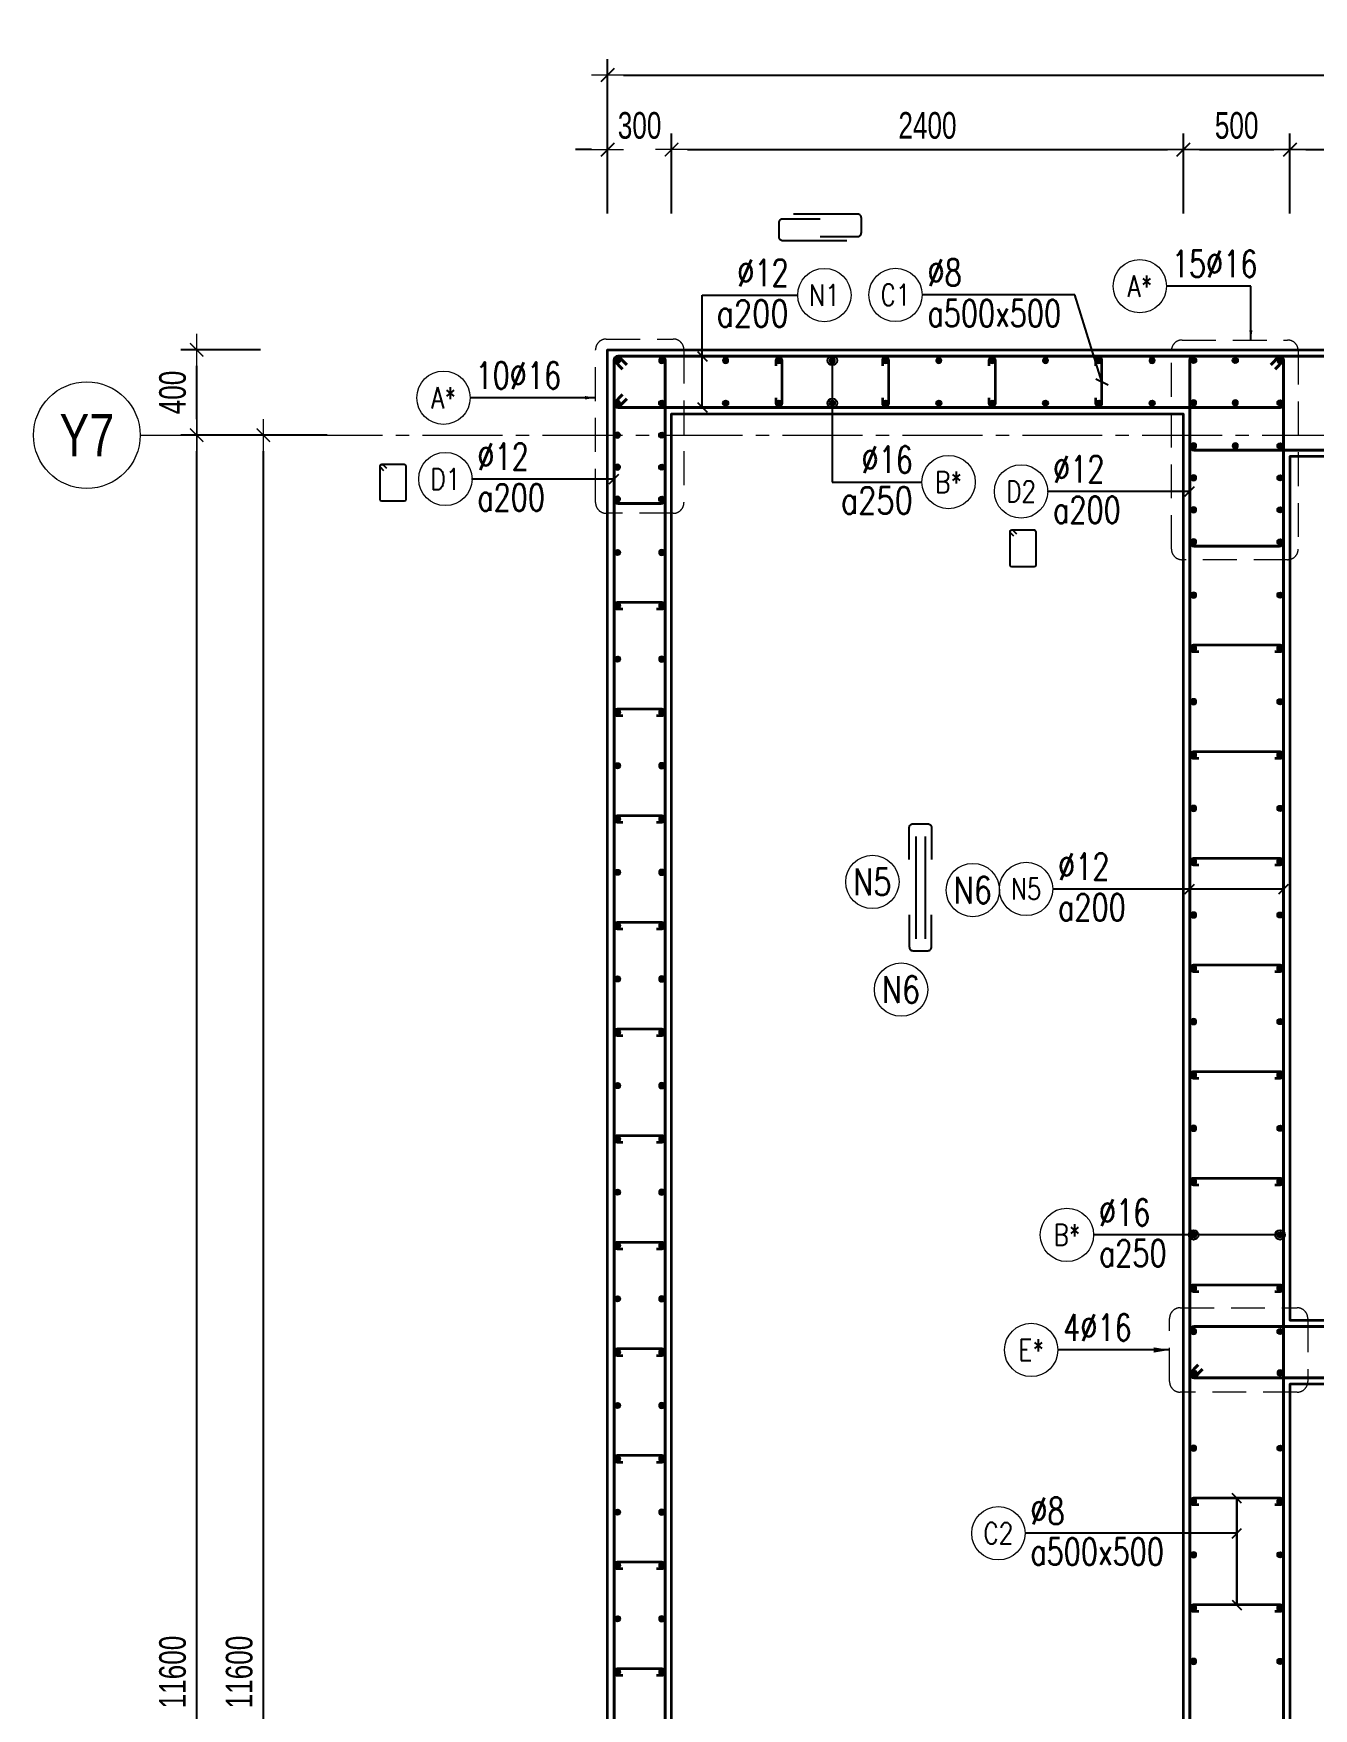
# Model space of a CAD drawing. Header units: millimetres. Extents: x 931337 to 1117500, y 19732 to 157199.
# Drawn here: x 989428 to 995431, y 142091 to 149946 of the extents above; entities that cross this region are included whole.
import ezdxf
from ezdxf.enums import TextEntityAlignment as Align

# ---------------------------------------------------------------- set-up
doc = ezdxf.new("R2010")
doc.units = ezdxf.units.MM
doc.header["$MEASUREMENT"] = 0
for name, pattern in [('HIDDEN', [9.525, 6.35, -3.175]), ('HIDDEN2', [4.7625, 3.175, -1.5875]), ('OF_Grid_1$0$CENTER2', [1.125, 0.75, -0.125, 0.125, -0.125])]:
    doc.linetypes.add(name, pattern=pattern)
doc.layers.get('0').update_dxf_attribs({"lineweight": 20})
doc.layers.get('Defpoints').update_dxf_attribs({"color": 151, "lineweight": 9})
for name, color, linetype in [('Hidden', 9, 'HIDDEN'), ('Leader', 6, 'Continuous'), ('Ligature', 1, 'Continuous')]:
    doc.layers.add(name, color=color, linetype=linetype)
for name, color, linetype, lineweight in [('KC-LEADER', 153, 'Continuous', 18), ('KC-THEP', 6, 'Continuous', 40), ('NDC_S_DIM', 1, 'Continuous', 15), ('NDC_S_HIDDEN', 8, 'HIDDEN2', 13), ('NDC_S_LEADER', 1, 'Continuous', 15), ('NDC_S_REBAR', 4, 'Continuous', 35), ('NDC_S_STIRRUP', 4, 'Continuous', 40), ('NDC_S_VN TEXT', 7, 'Continuous', 20), ('NDC_S_WALL', 6, 'Continuous', 35), ('OF_Grid_1$0$NDC_S_AXIS', 5, 'OF_Grid_1$0$CENTER2', 13), ('OF_Grid_1$0$NDC_S_SYMBOL', 1, 'Continuous', 15), ('OF_Grid_1$0$NDC_S_TEXT SYMBOL', 7, 'Continuous', 20)]:
    doc.layers.add(name, color=color, linetype=linetype, lineweight=lineweight)
doc.styles.add('NDC_ARIAL', font='arial.ttf', dxfattribs={"width": 0.85})
doc.styles.add('NDC_DIM', font='', dxfattribs={"width": 0.75})
doc.styles.add('NDC_EN TXT', font='romans.shx', dxfattribs={"width": 0.8})
doc.styles.add('OF_Grid_1$0$NDC_ANNO', font='', dxfattribs={"width": 0.8})
doc.styles.get('NDC_DIM').set_extended_font_data('Dotum')
doc.styles.get('OF_Grid_1$0$NDC_ANNO').set_extended_font_data('Dotum')
doc.dimstyles.new('NDC_1-50', dxfattribs={"dimscale": 50, "dimtxt": 2.5, "dimasz": 1, "dimexe": 1.5, "dimexo": 0, "dimgap": 0.8, "dimtad": 1, "dimdec": 0, "dimdsep": 46, "dimtxsty": 'NDC_ARIAL', "dimblk": 'DIMMARK', "dimcen": 49999.938995, "dimdle": 1.5, "dimclrd": 1, "dimclre": 1, "dimclrt": 3, "dimadec": 0, "dimazin": 0, "dimtfac": 1, "dimtdec": 0, "dimtix": 1, "dimtmove": 2, "dimatfit": 3, "dimfxl": 1, "dimarcsym": 0})
doc.dimstyles.new('NDC_dim_30', dxfattribs={"dimscale": 30, "dimtxt": 2.5, "dimasz": 1.5, "dimexe": 1.5, "dimexo": 2.5, "dimgap": 1, "dimtad": 1, "dimdec": 0, "dimzin": 0, "dimdsep": 46, "dimtxsty": 'NDC_DIM', "dimblk": 'DIMMARK', "dimcen": 0.09, "dimdle": 1.2, "dimclrd": 1, "dimclre": 1, "dimclrt": 3, "dimadec": 0, "dimazin": 0, "dimtfac": 1, "dimtdec": 0, "dimtix": 1, "dimtofl": 0, "dimtmove": 0, "dimatfit": 3, "dimfxl": 6, "dimfxlon": 1, "dimtolj": 1, "dimtzin": 0, "dimarcsym": 0})
doc.dimstyles.new('NDC_dim_50', dxfattribs={"dimscale": 50, "dimtxt": 2.5, "dimasz": 1.5, "dimexe": 1.5, "dimexo": 2.5, "dimgap": 1, "dimtad": 1, "dimdec": 0, "dimzin": 0, "dimdsep": 46, "dimtxsty": 'NDC_DIM', "dimblk": 'DIMMARK', "dimcen": 0.09, "dimdle": 1.2, "dimclrd": 1, "dimclre": 1, "dimclrt": 3, "dimadec": 0, "dimazin": 0, "dimtfac": 1, "dimtdec": 0, "dimtix": 1, "dimtofl": 0, "dimtmove": 0, "dimatfit": 3, "dimfxl": 6, "dimfxlon": 1, "dimtolj": 1, "dimtzin": 0, "dimarcsym": 0})

# ---------------------------------------------------------------- blocks, each defined once
blk = doc.blocks.new('THEP')
at = {"layer": 'KC-LEADER', "color": 6}
blk.add_circle((0, 0), 14, dxfattribs=at)
at = {"layer": 'KC-THEP'}
for p, q in [((-14, 0), (14, 0)), ((9.9, 9.9), (-9.9, -9.9)), ((-9.9, 9.9), (9.9, -9.9)), ((0, 14), (0, -14))]:
    blk.add_line(p, q, dxfattribs=at)
blk = doc.blocks.new('DIMMARK')
at = {"layer": 'NDC_S_DIM', "color": 1}
blk.add_line((-1.5, 0), (1, 0), dxfattribs=at)
at = {"layer": 'NDC_S_DIM', "color": 2, "const_width": 0.1}
blk.add_lwpolyline([(-0.42, -0.42), (0.42, 0.42)], dxfattribs=at)
blk = doc.blocks.new('*U13')
blk.add_circle((-2.5, 0), 2.5)
at = {"layer": 'NDC_S_VN TEXT', "color": 3, "style": 'NDC_EN TXT', "width": 0.75}
blk.add_attdef('DK1', (0.5, 0.85), '', height=2.5, dxfattribs=at)
at = {"layer": 'NDC_S_VN TEXT', "color": 7, "style": 'NDC_EN TXT', "width": 0.8}
blk.add_attdef('SH2', text='', height=2, dxfattribs=at).set_placement((-2.5, 0), align=Align.MIDDLE)
blk = doc.blocks.new('*D200')
at = {"layer": 'Defpoints', "color": 0, "transparency": 16777216}
for p in [(990505.6, 148062.1), (992749.5, 148062.1), (992858.8, 136462.1)]:
    blk.add_point(p, dxfattribs=at)
at = {"layer": 'NDC_S_DIM', "color": 1, "lineweight": -2, "transparency": 16777216}
for p, q in [((990805.6, 148062.1), (990430.6, 148062.1)), ((990505.6, 136537.1), (990505.6, 147987.1)), ((990805.6, 136462.1), (990430.6, 136462.1))]:
    blk.add_line(p, q, dxfattribs=at)
at = {"layer": 'NDC_S_DIM', "color": 1, "lineweight": -2, "transparency": 16777216, "xscale": 75, "yscale": 75, "zscale": 75}
for p, rotation in [((990505.6, 148062.1), 90), ((990505.6, 136462.1), 270)]:
    blk.add_blockref('DIMMARK', p, dxfattribs=dict(at, rotation=rotation))
at = {"layer": 'NDC_S_DIM', "color": 3, "transparency": 16777216, "insert": (990393, 142262.1), "char_height": 125, "attachment_point": 5, "rotation": 90, "style": 'NDC_DIM'}
blk.add_mtext('\\A1;11600', dxfattribs=at)
blk = doc.blocks.new('*D201')
at = {"layer": 'Defpoints', "color": 0, "transparency": 16777216}
for p in [(992420.2, 149401.2), (992120.2, 148281.2), (992420.2, 147981.2)]:
    blk.add_point(p, dxfattribs=at)
at = {"layer": 'NDC_S_DIM', "color": 1, "lineweight": -2, "transparency": 16777216}
for p, q in [((992120.2, 149101.2), (992120.2, 149476.2)), ((992420.2, 149101.2), (992420.2, 149476.2)), ((992045.2, 149401.2), (991970.2, 149401.2)), ((992495.2, 149401.2), (992570.2, 149401.2))]:
    blk.add_line(p, q, dxfattribs=at)
at = {"layer": 'NDC_S_DIM', "color": 1, "lineweight": -2, "transparency": 16777216, "xscale": 75, "yscale": 75, "zscale": 75}
blk.add_blockref('DIMMARK', (992120.2, 149401.2), dxfattribs=at)
at = {"layer": 'NDC_S_DIM', "color": 1, "lineweight": -2, "transparency": 16777216, "xscale": 75, "yscale": 75, "zscale": 75, "rotation": 180}
blk.add_blockref('DIMMARK', (992420.2, 149401.2), dxfattribs=at)
at = {"layer": 'NDC_S_DIM', "color": 3, "transparency": 16777216, "insert": (992270.2, 149513.8), "char_height": 125, "attachment_point": 5, "style": 'NDC_DIM'}
blk.add_mtext('\\A1;300', dxfattribs=at)
blk = doc.blocks.new('*D202')
at = {"layer": 'Defpoints', "color": 0, "transparency": 16777216}
for p in [(994820.2, 149401.2), (992420.2, 147981.2), (994820.2, 147981.2)]:
    blk.add_point(p, dxfattribs=at)
at = {"layer": 'NDC_S_DIM', "color": 1, "lineweight": -2, "transparency": 16777216}
for p, q in [((992420.2, 149101.2), (992420.2, 149476.2)), ((994820.2, 149101.2), (994820.2, 149476.2)), ((992495.2, 149401.2), (994745.2, 149401.2))]:
    blk.add_line(p, q, dxfattribs=at)
at = {"layer": 'NDC_S_DIM', "color": 1, "lineweight": -2, "transparency": 16777216, "xscale": 75, "yscale": 75, "zscale": 75, "rotation": 180}
blk.add_blockref('DIMMARK', (992420.2, 149401.2), dxfattribs=at)
at = {"layer": 'NDC_S_DIM', "color": 1, "lineweight": -2, "transparency": 16777216, "xscale": 75, "yscale": 75, "zscale": 75}
blk.add_blockref('DIMMARK', (994820.2, 149401.2), dxfattribs=at)
at = {"layer": 'NDC_S_DIM', "color": 3, "transparency": 16777216, "insert": (993620.2, 149513.8), "char_height": 125, "attachment_point": 5, "style": 'NDC_DIM'}
blk.add_mtext('\\A1;2400', dxfattribs=at)
blk = doc.blocks.new('*D203')
at = {"layer": 'Defpoints', "color": 0, "transparency": 16777216}
for p in [(995320.2, 149401.2), (994820.2, 147981.2), (995320.2, 147781.2)]:
    blk.add_point(p, dxfattribs=at)
at = {"layer": 'NDC_S_DIM', "color": 1, "lineweight": -2, "transparency": 16777216}
for p, q in [((994820.2, 149101.2), (994820.2, 149476.2)), ((995320.2, 149101.2), (995320.2, 149476.2)), ((994895.2, 149401.2), (995245.2, 149401.2))]:
    blk.add_line(p, q, dxfattribs=at)
at = {"layer": 'NDC_S_DIM', "color": 1, "lineweight": -2, "transparency": 16777216, "xscale": 75, "yscale": 75, "zscale": 75, "rotation": 180}
blk.add_blockref('DIMMARK', (994820.2, 149401.2), dxfattribs=at)
at = {"layer": 'NDC_S_DIM', "color": 1, "lineweight": -2, "transparency": 16777216, "xscale": 75, "yscale": 75, "zscale": 75}
blk.add_blockref('DIMMARK', (995320.2, 149401.2), dxfattribs=at)
at = {"layer": 'NDC_S_DIM', "color": 3, "transparency": 16777216, "insert": (995070.2, 149513.8), "char_height": 125, "attachment_point": 5, "style": 'NDC_DIM'}
blk.add_mtext('\\A1;500', dxfattribs=at)
blk = doc.blocks.new('*U11')
blk.add_circle((-2.5, 0), 2.5)
at = {"layer": 'NDC_S_VN TEXT', "color": 3, "style": 'NDC_EN TXT', "width": 0.75}
for tag, p in [('DK1', (0.5, 0.85)), ('KC1', (0.5, -2.97))]:
    blk.add_attdef(tag, p, '', height=2.5, dxfattribs=at)
at = {"layer": 'NDC_S_VN TEXT', "color": 7, "style": 'NDC_EN TXT', "width": 0.8}
blk.add_attdef('SH2', text='', height=2, dxfattribs=at).set_placement((-2.5, 0), align=Align.MIDDLE)
blk = doc.blocks.new('*U10')
blk.add_circle((2.5, 0), 2.5)
at = {"layer": 'NDC_S_VN TEXT', "color": 3, "style": 'NDC_EN TXT'}
for tag, width, p in [('DK2', 0.75, (-0.85, 0.85)), ('KC2', 0.8, (-0.85, -2.97))]:
    blk.add_attdef(tag, text='', height=2.5, dxfattribs=dict(at, width=width)).set_placement(p, align=Align.RIGHT)
at = {"layer": 'NDC_S_VN TEXT', "color": 7, "style": 'NDC_EN TXT', "width": 0.8}
blk.add_attdef('SH3', text='', height=2, dxfattribs=at).set_placement((2.5, 0), align=Align.MIDDLE)
blk = doc.blocks.new('*U12')
blk.add_circle((-2.5, 0), 2.5)
at = {"layer": 'NDC_S_VN TEXT', "color": 3, "style": 'NDC_EN TXT', "width": 0.75}
for tag, p in [('DK1', (0.5, 0.85)), ('KC1', (0.5, -2.97))]:
    blk.add_attdef(tag, p, '', height=2.5, dxfattribs=at)
at = {"layer": 'NDC_S_VN TEXT', "color": 7, "style": 'NDC_EN TXT', "width": 0.8}
blk.add_attdef('SH2', text='', height=2, dxfattribs=at).set_placement((-2.5, 0), align=Align.MIDDLE)
blk = doc.blocks.new('A$C72321851')
at = {"layer": 'Ligature'}
for points in [[(-60.9, -129.3), (-60.9, 170.9, -0.414214), (-43.3, 188.5), (25.8, 188.5, -0.414214), (43.4, 170.9), (43.4, -4.3)], [(-39.7, -4.3), (-39.7, -179.5, 0.414214), (-22.1, -197.1), (47, -197.1, 0.414214), (64.6, -179.5), (64.6, 120.7)]]:
    blk.add_lwpolyline(points, format="xyb", dxfattribs=at)
blk = doc.blocks.new('A$C7BC65A55')
at = {"layer": 'Ligature'}
for p, q in [((-15.2, 372, 0), (-15.2, 38.5, 0)), ((15.2, 372, 0), (15.2, 38.5, 0))]:
    blk.add_line(p, q, dxfattribs=at)
for points in [[(-36.2, 296.5), (-36.2, 400.9, -0.414214), (-24, 413.1), (24, 413.1, -0.414214), (36.2, 400.9), (36.2, 296.5)], [(-36.2, 116.5), (-36.2, 12.2, 0.414214), (-24, 0), (24, 0, 0.414214), (36.2, 12.2), (36.2, 116.5)]]:
    blk.add_lwpolyline(points, format="xyb", dxfattribs=at)
blk = doc.blocks.new('*U86')
at = {"layer": 'OF_Grid_1$0$NDC_S_SYMBOL'}
blk.add_line((5, 0), (9, 0), dxfattribs=at)
blk.add_circle((0, 0), 5, dxfattribs=at)
at = {"layer": 'OF_Grid_1$0$NDC_S_TEXT SYMBOL', "color": 7, "style": 'OF_Grid_1$0$NDC_ANNO', "width": 0.8}
blk.add_attdef('GRID', text='', height=4, rotation=270, dxfattribs=at).set_placement((0, 0), align=Align.MIDDLE)
blk = doc.blocks.new('*D170')
at = {"layer": 'Defpoints', "color": 0, "ltscale": 200, "transparency": 16777216}
for p in [(1000220.2, 149401.2), (1000220.2, 148634.7), (995320.2, 147781.2)]:
    blk.add_point(p, dxfattribs=at)
at = {"layer": 'NDC_S_DIM', "color": 1, "lineweight": -2, "ltscale": 200, "transparency": 16777216}
for p, q in [((995320.2, 149101.2), (995320.2, 149476.2)), ((1000220.2, 149101.2), (1000220.2, 149476.2)), ((995395.2, 149401.2), (1000145.2, 149401.2))]:
    blk.add_line(p, q, dxfattribs=at)
at = {"layer": 'NDC_S_DIM', "color": 1, "lineweight": -2, "ltscale": 200, "transparency": 16777216, "xscale": 75, "yscale": 75, "zscale": 75, "rotation": 180}
blk.add_blockref('DIMMARK', (995320.2, 149401.2), dxfattribs=at)
at = {"layer": 'NDC_S_DIM', "color": 1, "lineweight": -2, "ltscale": 200, "transparency": 16777216, "xscale": 75, "yscale": 75, "zscale": 75}
blk.add_blockref('DIMMARK', (1000220.2, 149401.2), dxfattribs=at)
at = {"layer": 'NDC_S_DIM', "color": 3, "ltscale": 200, "transparency": 16777216, "insert": (997770.2, 149513.8), "char_height": 125, "attachment_point": 5, "style": 'NDC_DIM'}
blk.add_mtext('\\A1;4900', dxfattribs=at)
blk = doc.blocks.new('*D176')
at = {"layer": 'Defpoints', "color": 0, "ltscale": 200, "transparency": 16777216}
for p in [(1000220.2, 149750.9), (992120.2, 148409.6), (1000220.2, 147840.7)]:
    blk.add_point(p, dxfattribs=at)
at = {"layer": 'NDC_S_DIM', "color": 1, "lineweight": -2, "ltscale": 200, "transparency": 16777216}
for p, q in [((992120.2, 149450.9), (992120.2, 149825.9)), ((1000220.2, 149450.9), (1000220.2, 149825.9)), ((992195.2, 149750.9), (1000145.2, 149750.9))]:
    blk.add_line(p, q, dxfattribs=at)
at = {"layer": 'NDC_S_DIM', "color": 1, "lineweight": -2, "ltscale": 200, "transparency": 16777216, "xscale": 75, "yscale": 75, "zscale": 75, "rotation": 180}
blk.add_blockref('DIMMARK', (992120.2, 149750.9), dxfattribs=at)
at = {"layer": 'NDC_S_DIM', "color": 1, "lineweight": -2, "ltscale": 200, "transparency": 16777216, "xscale": 75, "yscale": 75, "zscale": 75}
blk.add_blockref('DIMMARK', (1000220.2, 149750.9), dxfattribs=at)
at = {"layer": 'NDC_S_DIM', "color": 3, "ltscale": 200, "transparency": 16777216, "insert": (996170.2, 149863.5), "char_height": 125, "attachment_point": 5, "style": 'NDC_DIM'}
blk.add_mtext('\\A1;8100', dxfattribs=at)
blk = doc.blocks.new('*D179')
at = {"layer": 'Defpoints', "color": 0, "ltscale": 200, "transparency": 16777216}
for p in [(990193, 148062.1), (992234.1, 148062.1), (992234.2, 136462.3)]:
    blk.add_point(p, dxfattribs=at)
at = {"layer": 'NDC_S_DIM', "color": 1, "lineweight": -2, "ltscale": 200, "transparency": 16777216}
for p, q in [((990493, 148062.1), (990118, 148062.1)), ((990193, 136537.3), (990193, 147987.1)), ((990493, 136462.3), (990118, 136462.3))]:
    blk.add_line(p, q, dxfattribs=at)
at = {"layer": 'NDC_S_DIM', "color": 1, "lineweight": -2, "ltscale": 200, "transparency": 16777216, "xscale": 75, "yscale": 75, "zscale": 75}
for p, rotation in [((990193, 148062.1), 90), ((990193, 136462.3), 270)]:
    blk.add_blockref('DIMMARK', p, dxfattribs=dict(at, rotation=rotation))
at = {"layer": 'NDC_S_DIM', "color": 3, "ltscale": 200, "transparency": 16777216, "insert": (990080.4, 142262.2), "char_height": 125, "attachment_point": 5, "rotation": 90, "style": 'NDC_DIM'}
blk.add_mtext('\\A1;11600', dxfattribs=at)
blk = doc.blocks.new('*D180')
at = {"layer": 'Defpoints', "color": 0, "ltscale": 200, "transparency": 16777216}
for p in [(990193, 148462.1), (992120.2, 148462.1), (992234.1, 148062.1)]:
    blk.add_point(p, dxfattribs=at)
at = {"layer": 'NDC_S_DIM', "color": 1, "lineweight": -2, "ltscale": 200, "transparency": 16777216}
for p, q in [((990493, 148462.1), (990118, 148462.1)), ((990193, 148137.1), (990193, 148387.1)), ((990493, 148062.1), (990118, 148062.1))]:
    blk.add_line(p, q, dxfattribs=at)
at = {"layer": 'NDC_S_DIM', "color": 1, "lineweight": -2, "ltscale": 200, "transparency": 16777216, "xscale": 75, "yscale": 75, "zscale": 75}
for p, rotation in [((990193, 148462.1), 90), ((990193, 148062.1), 270)]:
    blk.add_blockref('DIMMARK', p, dxfattribs=dict(at, rotation=rotation))
at = {"layer": 'NDC_S_DIM', "color": 3, "ltscale": 200, "transparency": 16777216, "insert": (990080.4, 148262.1), "char_height": 125, "attachment_point": 5, "rotation": 90, "style": 'NDC_DIM'}
blk.add_mtext('\\A1;400', dxfattribs=at)

msp = doc.modelspace()

# ---------------------------------------------------------------- linework, layer by layer
for centre in [(993361.886, 145967.083), (993832.855, 145928.923), (993496.334, 145462.08)]:
    msp.add_circle(centre, 125)
at = {"layer": 'Ligature'}
for points in [[(991071.324, 147895.506), (991055.358, 147911.472, -0.66817864), (991061.131, 147925.41), (991165.76, 147925.41, -0.41421356), (991173.925, 147917.245), (991173.925, 147760.137, -0.41421356), (991165.76, 147751.973), (991061.131, 147751.973, -0.41421356), (991052.966, 147760.137), (991052.967, 147917.245, -0.66817864), (991066.905, 147923.018), (991082.871, 147907.053)], [(994025.803, 147587.842), (994009.837, 147603.808, -0.66817864), (994015.61, 147617.746), (994120.239, 147617.746, -0.41421356), (994128.404, 147609.581), (994128.404, 147452.474, -0.41421356), (994120.239, 147444.309), (994015.61, 147444.309, -0.41421356), (994007.446, 147452.474), (994007.446, 147609.581, -0.66817864), (994021.384, 147615.355), (994037.35, 147599.389)]]:
    msp.add_lwpolyline(points, format="xyb", dxfattribs=at)
at = {"layer": 'NDC_S_HIDDEN', "ltscale": 50}
for points in [[(992113.68, 148512.79), (992428.052, 148512.79, -0.41421356), (992478.052, 148462.79), (992478.052, 147745.761, -0.41421356), (992428.052, 147695.761), (992113.68, 147695.761, -0.41421356), (992063.68, 147745.761), (992063.68, 148462.79, -0.41421356)], [(994814.198, 148508.243), (995308.921, 148508.243, -0.41421356), (995358.921, 148458.243), (995358.921, 147528.149, -0.41421356), (995308.921, 147478.149), (994814.198, 147478.149, -0.41421356), (994764.198, 147528.149), (994764.198, 148458.243, -0.41421356)], [(994805.602, 143970.475), (995353.701, 143970.475, -0.41421356), (995403.701, 143920.475), (995403.701, 143624.356, -0.41421356), (995353.701, 143574.356), (994805.602, 143574.356, -0.41421356), (994755.602, 143624.356), (994755.602, 143920.475, -0.41421356)]]:
    msp.add_lwpolyline(points, format="xyb", close=True, dxfattribs=at)
at = {"layer": 'NDC_S_REBAR'}
for points in [[(992908.697, 148237.085), (992908.697, 148212.085, 1), (992938.697, 148212.085), (992938.697, 148412.085, 1), (992908.697, 148412.085), (992908.697, 148387.085)], [(993408.697, 148237.085), (993408.697, 148212.085, 1), (993438.697, 148212.085), (993438.697, 148412.085, 1), (993408.697, 148412.085), (993408.697, 148387.085)], [(993908.697, 148237.085), (993908.697, 148212.085, 1), (993938.697, 148212.085), (993938.697, 148412.085, 1), (993908.697, 148412.085), (993908.697, 148387.085)], [(994408.697, 148237.085), (994408.697, 148212.085, 1), (994438.697, 148212.085), (994438.697, 148412.085, 1), (994408.697, 148412.085), (994408.697, 148387.085)], [(992348.697, 147247.085), (992373.697, 147247.085, 1), (992373.697, 147277.085), (992166.673, 147277.085, 1), (992166.673, 147247.085), (992191.673, 147247.085)], [(995248.697, 147047.085), (995273.697, 147047.085, 1), (995273.697, 147077.085), (994868.228, 147077.085, 1), (994868.228, 147047.085), (994893.228, 147047.085)], [(992348.697, 146747.085), (992373.697, 146747.085, 1), (992373.697, 146777.085), (992166.673, 146777.085, 1), (992166.673, 146747.085), (992191.673, 146747.085)], [(995248.697, 146547.085), (995273.697, 146547.085, 1), (995273.697, 146577.085), (994868.228, 146577.085, 1), (994868.228, 146547.085), (994893.228, 146547.085)], [(992348.697, 146247.085), (992373.697, 146247.085, 1), (992373.697, 146277.085), (992166.673, 146277.085, 1), (992166.673, 146247.085), (992191.673, 146247.085)], [(995248.697, 146047.085), (995273.697, 146047.085, 1), (995273.697, 146077.085), (994868.228, 146077.085, 1), (994868.228, 146047.085), (994893.228, 146047.085)], [(992348.697, 145747.085), (992373.697, 145747.085, 1), (992373.697, 145777.085), (992166.673, 145777.085, 1), (992166.673, 145747.085), (992191.673, 145747.085)], [(995248.697, 145547.085), (995273.697, 145547.085, 1), (995273.697, 145577.085), (994868.228, 145577.085, 1), (994868.228, 145547.085), (994893.228, 145547.085)], [(992348.697, 145247.085), (992373.697, 145247.085, 1), (992373.697, 145277.085), (992166.673, 145277.085, 1), (992166.673, 145247.085), (992191.673, 145247.085)], [(995248.697, 145047.085), (995273.697, 145047.085, 1), (995273.697, 145077.085), (994868.228, 145077.085, 1), (994868.228, 145047.085), (994893.228, 145047.085)], [(992348.697, 144747.085), (992373.697, 144747.085, 1), (992373.697, 144777.085), (992166.673, 144777.085, 1), (992166.673, 144747.085), (992191.673, 144747.085)], [(995248.697, 144547.085), (995273.697, 144547.085, 1), (995273.697, 144577.085), (994868.228, 144577.085, 1), (994868.228, 144547.085), (994893.228, 144547.085)], [(992348.697, 144247.085), (992373.697, 144247.085, 1), (992373.697, 144277.085), (992166.673, 144277.085, 1), (992166.673, 144247.085), (992191.673, 144247.085)], [(995248.697, 144047.085), (995273.697, 144047.085, 1), (995273.697, 144077.085), (994868.228, 144077.085, 1), (994868.228, 144047.085), (994893.228, 144047.085)], [(992348.697, 143747.085), (992373.697, 143747.085, 1), (992373.697, 143777.085), (992166.673, 143777.085, 1), (992166.673, 143747.085), (992191.673, 143747.085)], [(992348.697, 143247.085), (992373.697, 143247.085, 1), (992373.697, 143277.085), (992166.673, 143277.085, 1), (992166.673, 143247.085), (992191.673, 143247.085)], [(995248.697, 143047.085), (995273.697, 143047.085, 1), (995273.697, 143077.085), (994868.228, 143077.085, 1), (994868.228, 143047.085), (994893.228, 143047.085)], [(992348.697, 142747.085), (992373.697, 142747.085, 1), (992373.697, 142777.085), (992166.673, 142777.085, 1), (992166.673, 142747.085), (992191.673, 142747.085)], [(995248.697, 142547.085), (995273.697, 142547.085, 1), (995273.697, 142577.085), (994868.228, 142577.085, 1), (994868.228, 142547.085), (994893.228, 142547.085)], [(992348.697, 142247.085), (992373.697, 142247.085, 1), (992373.697, 142277.085), (992166.673, 142277.085, 1), (992166.673, 142247.085), (992191.673, 142247.085)]]:
    msp.add_lwpolyline(points, format="xyb", dxfattribs=at)
at = {"layer": 'NDC_S_STIRRUP'}
for points in [[(992190.185, 136152.085), (992150.185, 136112.085, 0.41421356), (992170.185, 136092.085), (992370.185, 136092.085, 0.41421356), (992390.185, 136112.085), (992390.185, 148412.085, 0.41421356), (992370.185, 148432.085), (992170.185, 148432.085, 0.41421356), (992150.185, 148412.085), (992150.185, 136112.085, 0.41421356), (992170.185, 136092.085), (992210.185, 136132.085)], [(992190.185, 148372.085), (992150.185, 148412.085, -0.41421356), (992170.185, 148432.085), (992370.185, 148432.085, -0.41421356), (992390.185, 148412.085), (992390.185, 147762.085, -0.41421356), (992370.185, 147742.085), (992170.185, 147742.085, -0.41421356), (992150.185, 147762.085), (992150.185, 148412.085, -0.41421356), (992170.185, 148432.085), (992210.185, 148392.085)], [(992210.185, 148232.085), (992170.185, 148192.085, -0.41421356), (992150.185, 148212.085), (992150.185, 148412.085, -0.41421356), (992170.185, 148432.085), (995270.185, 148432.085, -0.41421356), (995290.185, 148412.085), (995290.185, 148212.085, -0.41435759), (995270.185, 148192.085), (992170.185, 148192.085, -0.41421356), (992150.185, 148212.085), (992190.185, 148252.085)], [(1002181.087, 148032.085), (1002221.087, 147992.085, 0.41421356), (1002241.087, 148012.085), (1002241.087, 148412.085, 0.41421356), (1002221.087, 148432.085), (994870.185, 148432.085, 0.41421356), (994850.185, 148412.085), (994850.185, 148012.085, 0.41421356), (994870.185, 147992.085), (1002221.087, 147992.085, 0.41421356), (1002241.087, 148012.085), (1002201.087, 148052.085)], [(995250.185, 148372.085), (995290.185, 148412.085, 0.41421356), (995270.185, 148432.085), (994870.185, 148432.085, 0.41421356), (994850.185, 148412.085), (994850.185, 147562.268, 0.41421356), (994870.185, 147542.268), (995270.185, 147542.268, 0.41421356), (995290.185, 147562.268), (995290.185, 148412.085, 0.41421356), (995270.185, 148432.085), (995230.185, 148392.085)], [(994860.185, 138893.435), (994850.185, 138863.435), (994850.185, 148412.085, -0.41421356), (994870.185, 148432.085), (995270.185, 148432.085, -0.41421356), (995290.185, 148412.085), (995290.185, 145162.76), (995290.185, 145162.76)], [(995290.185, 145662.085), (995290.185, 145662.085), (995290.185, 136112.085, -0.41421356), (995270.185, 136092.085), (994870.185, 136092.085, -0.41421356), (994850.185, 136112.085), (994850.185, 139362.76), (994860.185, 139332.76)], [(994910.185, 143682.085), (994870.185, 143642.085, -0.41421356), (994850.185, 143662.085), (994850.185, 143862.085, -0.41421356), (994870.185, 143882.085), (998369.385, 143882.085, -0.41421356), (998389.385, 143862.085), (998389.385, 143662.085, -0.41435759), (998369.385, 143642.085), (994870.185, 143642.085, -0.41421356), (994850.185, 143662.085), (994890.185, 143702.085)], [(994910.185, 143682.085), (994870.185, 143642.085, -0.41421356), (994850.185, 143662.085), (994850.185, 143862.085, -0.41421356), (994870.185, 143882.085), (998369.385, 143882.085, -0.41421356), (998389.385, 143862.085), (998389.385, 143662.085, -0.41435759), (998369.385, 143642.085), (994870.185, 143642.085, -0.41421356), (994850.185, 143662.085), (994890.185, 143702.085)]]:
    msp.add_lwpolyline(points, format="xyb", dxfattribs=at)
at = {"layer": 'NDC_S_WALL'}
for points in [[(1000719.385, 147962.085), (998419.385, 147962.085), (998419.385, 147962.085), (998419.385, 137912.085), (998119.385, 137912.085), (998119.385, 143612.085), (995319.385, 143612.085), (995319.385, 136562.085), (998969.385, 136562.085), (998969.385, 136062.085), (994819.385, 136062.085), (992120.185, 136062.085), (992120.185, 148462.085), (994819.385, 148462.085), (1002271.087, 148462.085)], [(994820.185, 136362.085), (992420.185, 136362.085), (992420.185, 148162.085), (994819.385, 148162.085), (994819.385, 136362.085)]]:
    msp.add_lwpolyline(points, dxfattribs=at)
msp.add_lwpolyline([(998119.385, 147962.085), (998119.385, 147962.085), (995319.385, 147962.085), (995319.385, 143912.085), (998119.385, 143912.085)], close=True, dxfattribs=at)
at = {"layer": 'OF_Grid_1$0$NDC_S_AXIS', "ltscale": 500}
msp.add_line((990127.702, 148062.085), (1008748.29, 148062.085), dxfattribs=at)

# ---------------------------------------------------------------- block references
at = {"layer": 'Hidden', "xscale": 1.44, "yscale": 1.44, "zscale": 1.44}
msp.add_blockref('A$C7BC65A55', (993586.966, 145644.802, 0.03), dxfattribs=at)
at = {"layer": 'KC-THEP'}
for p, rotation in [((992166.673, 148412.085), 189.6685644363809), ((994868.228, 148412.085), 189.6685644363809), ((995063.835, 148412.085), 189.6685644363809), ((992373.697, 148212.085), 9.668564436380946), ((992673.697, 148212.085), 9.668564436380946), ((992923.697, 148212.085), 9.668564436380926), ((993173.697, 148212.085), 9.668564436380926), ((993423.697, 148212.085), 9.668564436380926), ((993673.697, 148212.085), 9.668564436380926), ((993923.697, 148212.085), 9.668564436380926), ((994173.697, 148212.085), 9.668564436380926), ((994423.697, 148212.085), 9.668564436380926), ((994673.697, 148212.085), 9.668564436380926), ((995273.697, 148213.789), 9.668564436380946), ((992373.697, 148062.085), 9.668564436380946), ((995273.697, 148012.085), 9.668564436380946), ((992373.697, 147912.085), 9.668564436380946), ((995273.697, 147862.085), 9.668564436380946), ((992373.697, 147762.085), 9.668564436380946), ((995273.697, 147712.085), 9.668564436380946), ((992166.673, 147512.085), 189.6685644363809), ((995273.697, 147562.085), 9.668564436380926), ((992166.673, 147262.085), 189.6685644363809), ((995273.697, 147312.085), 9.668564436380926), ((995273.697, 147062.085), 9.668564436380926), ((992166.673, 147012.085), 189.6685644363809), ((995273.697, 146812.085), 9.668564436380926), ((992166.673, 146762.085), 189.6685644363809), ((995273.697, 146562.085), 9.668564436380926), ((992166.673, 146512.085), 189.6685644363809), ((995273.697, 146312.085), 9.668564436380926), ((992166.673, 146262.085), 189.6685644363809), ((992166.673, 146012.085), 189.6685644363809), ((995273.697, 146062.085), 9.668564436380926), ((992166.673, 145762.085), 189.6685644363809), ((995273.697, 145812.085), 9.668564436380926), ((995273.697, 145562.085), 9.668564436380926), ((992166.673, 145512.085), 189.6685644363809), ((995273.697, 145312.085), 9.668564436380926), ((992166.673, 145262.085), 189.6685644363809), ((995273.697, 145062.085), 9.668564436380926), ((992166.673, 145012.085), 189.6685644363809), ((992166.673, 144762.085), 189.6685644363809), ((995273.697, 144812.085), 9.668564436380926), ((992166.673, 144512.085), 189.6685644363809), ((995273.697, 144562.085), 9.668564436380926), ((995273.697, 144312.085), 9.668564436380926), ((992166.673, 144262.085), 189.6685644363809), ((995273.697, 144062.085), 9.668564436380926), ((992166.673, 144012.085), 189.6685644363809), ((995273.697, 143859.307), 9.668564436380926), ((992166.673, 143762.085), 189.6685644363809), ((994868.228, 143664.863), 189.6685644363807), ((992166.673, 143512.085), 189.6685644363809), ((992166.673, 143262.085), 189.6685644363809), ((995273.697, 143312.085), 9.668564436380926), ((992166.673, 143012.085), 189.6685644363809), ((995273.697, 143062.085), 9.668564436380926), ((995273.697, 142812.085), 9.668564436380926), ((992166.673, 142762.085), 189.6685644363809), ((995273.697, 142562.085), 9.668564436380926), ((992166.673, 142512.085), 189.6685644363809), ((995273.697, 142312.085), 9.668564436380926), ((992166.673, 142262.085), 189.6685644363809)]:
    msp.add_blockref('THEP', p, dxfattribs=dict(at, rotation=rotation))
at = {"layer": 'KC-THEP', "xscale": -1}
for p, rotation in [((992373.697, 148412.085), 170.331435563619), ((992673.697, 148412.085), 170.331435563619), ((992923.697, 148412.085), 170.331435563619), ((993173.697, 148412.085), 170.331435563619), ((993423.697, 148412.085), 170.331435563619), ((993673.697, 148412.085), 170.331435563619), ((993923.697, 148412.085), 170.331435563619), ((994173.697, 148412.085), 170.331435563619), ((994423.697, 148412.085), 170.331435563619), ((994673.697, 148412.085), 170.331435563619), ((995273.697, 148412.085), 170.331435563619), ((992166.673, 148212.085), 350.3314355636191), ((994868.228, 148213.789), 350.3314355636191), ((995063.835, 148213.789), 350.3314355636191), ((992166.673, 148062.085), 350.3314355636191), ((994868.228, 148012.085), 350.3314355636191), ((995063.835, 148012.085), 350.3314355636191), ((992166.673, 147912.085), 350.3314355636191), ((994868.228, 147862.085), 350.3314355636191), ((992166.673, 147762.085), 350.3314355636191), ((994868.228, 147712.085), 350.3314355636191), ((992373.697, 147512.085), 170.331435563619), ((994868.228, 147562.085), 350.3314355636192), ((992373.697, 147262.085), 170.331435563619), ((994868.228, 147312.085), 350.3314355636192), ((994868.228, 147062.085), 350.3314355636192), ((992373.697, 147012.085), 170.331435563619), ((994868.228, 146812.085), 350.3314355636192), ((992373.697, 146762.085), 170.331435563619), ((994868.228, 146562.085), 350.3314355636192), ((992373.697, 146512.085), 170.331435563619), ((994868.228, 146312.085), 350.3314355636192), ((992373.697, 146262.085), 170.331435563619), ((992373.697, 146012.085), 170.331435563619), ((994868.228, 146062.085), 350.3314355636192), ((992373.697, 145762.085), 170.331435563619), ((994868.228, 145812.085), 350.3314355636192), ((994868.228, 145562.085), 350.3314355636192), ((992373.697, 145512.085), 170.331435563619), ((994868.228, 145312.085), 350.3314355636192), ((992373.697, 145262.085), 170.331435563619), ((994868.228, 145062.085), 350.3314355636192), ((992373.697, 145012.085), 170.331435563619), ((992373.697, 144762.085), 170.331435563619), ((994868.228, 144812.085), 350.3314355636192), ((992373.697, 144512.085), 170.331435563619), ((994868.228, 144562.085), 350.3314355636192), ((994868.228, 144312.085), 350.3314355636192), ((992373.697, 144262.085), 170.331435563619), ((994868.228, 144062.085), 350.3314355636192), ((992373.697, 144012.085), 170.331435563619), ((994868.228, 143859.307), 350.3314355636192), ((992373.697, 143762.085), 170.331435563619), ((995273.697, 143664.863), 170.331435563619), ((992373.697, 143512.085), 170.331435563619), ((992373.697, 143262.085), 170.331435563619), ((994868.228, 143312.085), 350.3314355636192), ((992373.697, 143012.085), 170.331435563619), ((994868.228, 143062.085), 350.3314355636192), ((994868.228, 142812.085), 350.3314355636192), ((992373.697, 142762.085), 170.331435563619), ((994868.228, 142562.085), 350.3314355636192), ((992373.697, 142512.085), 170.331435563619), ((994868.228, 142312.085), 350.3314355636192), ((992373.697, 142262.085), 170.331435563619)]:
    msp.add_blockref('THEP', p, dxfattribs=dict(at, rotation=rotation))
at = {"layer": 'Leader', "rotation": 89.99999999999997}
msp.add_blockref('A$C72321851', (993113.05, 149033.759), dxfattribs=at)
at = {"layer": 'NDC_S_VN TEXT', "xscale": 50, "yscale": 50, "zscale": 50}
for name, p, values in [('*U13', (994741.153, 148760.965), {'SH2': 'A*', 'DK1': '15%%C16'}), ('*U10', (993011.628, 148718.933), {'SH3': 'N1', 'DK2': '%%C12', 'KC2': 'a200'}), ('*U12', (993595.236, 148719.578), {'SH2': 'C1', 'DK1': '%%c8', 'KC1': 'a500x500'}), ('*U13', (991475.552, 148237.449), {'SH2': 'A*', 'DK1': '10%%C16'}), ('*U11', (991484.248, 147856.507), {'SH2': 'D1', 'DK1': '%%C12', 'KC1': 'a200'}), ('*U10', (993594.309, 147842.372), {'SH3': 'B*', 'DK2': '%%C16', 'KC2': 'a250'}), ('*U11', (994184.248, 147798.2), {'SH2': 'D2', 'DK1': '%%C12', 'KC1': 'a200'}), ('*U11', (994207.797, 145934.091), {'SH2': 'N5', 'DK1': '%%C12', 'KC1': 'a200'}), ('*U11', (994399.282, 144312.085), {'SH2': 'B*', 'DK1': '%%C16', 'KC1': 'a250'}), ('*U13', (994231.689, 143772.415), {'SH2': 'E*', 'DK1': '4%%C16'}), ('*U12', (994077.65, 142912.723), {'SH2': 'C2', 'DK1': '%%c8', 'KC1': 'a500x500'})]:
    msp.add_blockref(name, p, dxfattribs=at).add_auto_attribs(values)
at = {"layer": 'OF_Grid_1$0$NDC_S_AXIS'}
ref = msp.add_blockref('*U86', (989677.702, 148062.085), dxfattribs=dict(at, xscale=50, yscale=50, zscale=50))
ref.add_attrib('GRID', 'Y7', dxfattribs={"layer": 'OF_Grid_1$0$NDC_S_TEXT SYMBOL', "color": 7, "height": 200, "style": 'OF_Grid_1$0$NDC_ANNO', "width": 0.8}).set_placement((989677.702, 148062.085), align=Align.MIDDLE)

# ---------------------------------------------------------------- texts
at = {"layer": 'NDC_S_VN TEXT', "color": 7, "style": 'NDC_EN TXT', "width": 0.8}
for tag, p in [('N5', (993361.886, 145967.083)), ('N6', (993832.855, 145928.923)), ('N6', (993496.334, 145462.08))]:
    msp.add_attdef(tag, text='3', height=125, dxfattribs=at).set_placement(p, align=Align.MIDDLE)

# ---------------------------------------------------------------- dimensions: what is measured, and where the dimension line sits
at = {"layer": 'NDC_S_DIM', "ltscale": 200}
dim = msp.add_linear_dim(base=(1000220.185, 149750.928), p1=(992120.185, 148409.58), p2=(1000220.185, 147840.666), dimstyle='NDC_dim_50', dxfattribs=at)
dim.commit()
dim.dimension.update_dxf_attribs({"geometry": '*D176', "text_midpoint": (996170.185, 149863.513)})
at = {"layer": 'NDC_S_DIM'}
dim = msp.add_linear_dim(base=(992420.185, 149401.187), p1=(992120.185, 148281.159), p2=(992420.185, 147981.159), dimstyle='NDC_dim_50', dxfattribs=at)
dim.commit()
dim.dimension.update_dxf_attribs({"geometry": '*D201', "text_midpoint": (992270.185, 149513.772)})
for base, p1, p2, picture, middle in [((994820.185, 149401.187), (992420.185, 147981.159), (994820.185, 147981.159), '*D202', (993620.185, 149513.772)), ((995320.185, 149401.187), (994820.185, 147981.159), (995320.185, 147781.159), '*D203', (995070.185, 149513.772))]:
    dim = msp.add_linear_dim(base=base, p1=p1, p2=p2, dimstyle='NDC_dim_50', override={"dimtmove": 1}, dxfattribs=at)
    dim.commit()
    dim.dimension.update_dxf_attribs({"geometry": picture, "text_midpoint": middle})
at = {"layer": 'NDC_S_DIM', "ltscale": 200}
dim = msp.add_linear_dim(base=(1000220.185, 149401.187), p1=(995320.185, 147781.159), p2=(1000220.185, 148634.704), dimstyle='NDC_dim_50', override={"dimtmove": 1}, dxfattribs=at)
dim.commit()
dim.dimension.update_dxf_attribs({"geometry": '*D170', "text_midpoint": (997770.185, 149513.772)})
for base, p1, p2, picture, middle in [((990193.005, 148462.085), (992234.073, 148062.085), (992120.185, 148462.085), '*D180', (990080.421, 148262.085)), ((990193.005, 148062.085), (992234.17, 136462.339), (992234.073, 148062.085), '*D179', (990080.421, 142262.212))]:
    dim = msp.add_linear_dim(base=base, p1=p1, p2=p2, angle=90, dimstyle='NDC_dim_50', override={"dimtmove": 1}, dxfattribs=at)
    dim.commit()
    dim.dimension.update_dxf_attribs({"geometry": picture, "text_midpoint": middle})
at = {"layer": 'NDC_S_DIM'}
dim = msp.add_linear_dim(base=(990505.601, 148062.085), p1=(992858.822, 136462.085), p2=(992749.489, 148062.085), angle=90, dimstyle='NDC_dim_50', override={"dimtmove": 1}, dxfattribs=at)
dim.commit()
dim.dimension.update_dxf_attribs({"geometry": '*D200', "text_midpoint": (990393.016, 142262.085)})

# ---------------------------------------------------------------- leaders
at = {"layer": 'NDC_S_LEADER'}
for points, dimstyle, override in [([(995136.848, 148508.243), (995136.848, 148760.965), (994741.153, 148760.965)], 'NDC_dim_30', {"dimtad": 0}), ([(992564.193, 148192.085), (992564.193, 148718.752), (993011.628, 148718.752)], 'NDC_dim_30', {"dimgap": 1, "dimtad": 0, "dimldrblk": 'Oblique'}), ([(992564.193, 148432.085), (992564.193, 148718.752), (993011.628, 148718.752)], 'NDC_dim_30', {"dimtad": 0, "dimldrblk": 'Oblique'}), ([(994438.697, 148312.085), (994310.554, 148719.577), (993595.236, 148719.577)], 'NDC_dim_30', {"dimtad": 0, "dimldrblk": 'Oblique'}), ([(993173.697, 148412.085), (993173.697, 147842.191), (993594.309, 147842.191)], 'NDC_dim_30', {"dimgap": 1, "dimtad": 0, "dimldrblk": 'Origin'}), ([(993173.697, 148212.085), (993173.697, 147842.191), (993594.309, 147842.191)], 'NDC_dim_30', {"dimgap": 1, "dimtad": 0, "dimldrblk": 'Origin'}), ([(992150.185, 147856.507), (991482.173, 147856.507)], 'NDC_dim_30', {"dimtad": 0, "dimldrblk": 'Oblique'}), ([(994850.185, 147798.2), (994182.173, 147798.2)], 'NDC_dim_30', {"dimtad": 0, "dimldrblk": 'Oblique'}), ([(995290.185, 145933.91), (994207.797, 145933.91)], 'NDC_dim_30', {"dimtad": 0, "dimldrblk": 'Oblique'}), ([(994850.185, 145933.91), (994207.797, 145933.91)], 'NDC_dim_30', {"dimtad": 0, "dimldrblk": 'Oblique'}), ([(995273.697, 144312.085), (994399.282, 144312.085)], 'NDC_dim_30', {"dimtad": 0, "dimldrblk": 'Origin'}), ([(994868.228, 144312.085), (994399.282, 144312.085)], 'NDC_dim_30', {"dimtad": 0, "dimldrblk": 'Origin'}), ([(994755.602, 143772.415), (994231.689, 143772.415)], 'NDC_dim_50', {"dimgap": 1, "dimtad": 0}), ([(995070.963, 143077.085), (995070.963, 142577.085)], 'NDC_dim_30', {"dimtad": 0, "dimldrblk": 'Oblique'}), ([(995070.963, 142577.085), (995070.963, 143077.085)], 'NDC_dim_30', {"dimtad": 0, "dimldrblk": 'Oblique'}), ([(995070.963, 142912.722), (994077.65, 142912.722)], 'NDC_dim_30', {"dimtad": 0, "dimldrblk": 'Oblique'})]:
    msp.add_leader(points, dimstyle=dimstyle, override=override, dxfattribs=at)
msp.add_leader([(992063.68, 148237.449), (991475.552, 148237.449)], dimstyle='NDC_1-50', dxfattribs=at)

doc.saveas('drawing.dxf')
